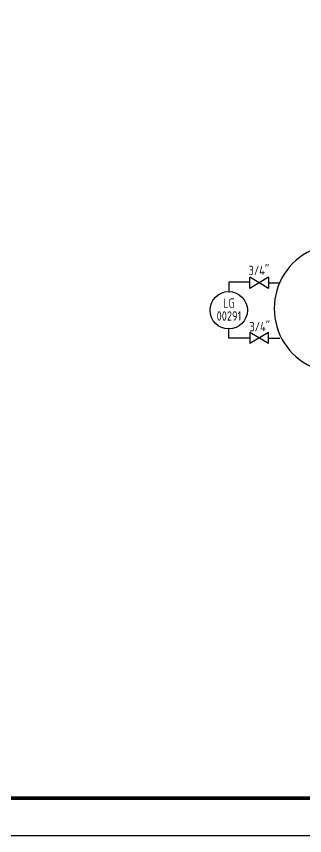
# Model space of a CAD drawing. Extents: x 24843 to 27502, y -10108 to -7552.
# Drawn here: x 27046.8 to 27123.8, y -9363.4 to -9144.2 of the extents above; entities that cross this region are included whole.
import ezdxf
from ezdxf.enums import TextEntityAlignment as Align

# ---------------------------------------------------------------- set-up
doc = ezdxf.new("R2010")
doc.units = 0
doc.linetypes.add('HIDDEN', pattern=[0.375, 0.25, -0.125])
doc.layers.get('0').update_dxf_attribs({"linetype": 'CONTINUOUS'})
doc.layers.add('INST', color=4, linetype='CONTINUOUS')
doc.layers.add('污油罐', color=7, linetype='CONTINUOUS')
doc.styles.add('YKCAD', font='isocpeur.ttf', dxfattribs={"width": 0.8, "height": 0.125})

# ---------------------------------------------------------------- blocks, each defined once
blk = doc.blocks.new('LC311')
for p, q in [((-2.5, 1.5), (2.5, -1.5)), ((-2.5, -1.5), (2.5, 1.5)), ((-2.5, 1.5), (-2.5, -1.5)), ((2.5, -1.5), (2.5, 1.5))]:
    blk.add_line(p, q)
blk.add_lwpolyline([(-2.5, 1.5), (-2.5, 1.5), (-2.5, 1.5), (-2.5, 1.5)], close=True)
blk = doc.blocks.new('A$C0E0676A3')
at = {"linetype": 'HIDDEN'}
blk.add_blockref('LC311', (2.5, 1.5), dxfattribs=at)
blk = doc.blocks.new('*U69')
for p, q in [((-0.399, 0.749), (-0.681, 0.749)), ((-0.681, 0.749), (-0.681, 0.749)), ((-0.681, 0.749), (-0.681, 0.625)), ((-0.148, 0.743), (0, 0.743)), ((-0.681, 0.002), (-0.681, 0.125)), ((-0.399, 0.002), (-0.681, 0.002)), ((-0.148, 0), (0, 0))]:
    blk.add_line(p, q)
blk.add_circle((-0.681, 0.375), 0.25)
at = {"xscale": -0.05000000000000004, "yscale": 0.05000000000000004, "zscale": 0.05000000000000004}
blk.add_blockref('A$C0E0676A3', (-0.148, 0.668), dxfattribs=at)
at = {"xscale": 0.05000000000000004, "yscale": 0.05000000000000004, "zscale": 0.05000000000000004, "rotation": 180}
blk.add_blockref('A$C0E0676A3', (-0.148, 0.08), dxfattribs=at)
at = {"style": 'YKCAD', "width": 0.8, "flags": 8}
for tag, p in [('IA105', (-0.278, 0.846)), ('IA100', (-0.678, 0.409)), ('IA106', (-0.267, 0.094))]:
    blk.add_attdef(tag, text='', height=0.125, dxfattribs=at).set_placement(p, align=Align.CENTER)
at = {"style": 'YKCAD', "width": 0.8}
blk.add_attdef('IA101', text='', height=0.125, dxfattribs=at).set_placement((-0.678, 0.237), align=Align.CENTER)
at = {"style": 'YKCAD', "width": 0.95}
for tag, p, flags in [('IA102', (-0.772, 0.073), 3), ('IA103', (-0.772, 0.01), 1), ('IA104', (-0.772, -0.052), 1)]:
    blk.add_attdef(tag, p, '', height=0.05, dxfattribs=dict(at, flags=flags))

msp = doc.modelspace()

# ---------------------------------------------------------------- linework, layer by layer
msp.add_lwpolyline([(26626.26, -9363.38), (27467.26, -9363.38), (27467.26, -8769.38), (26626.26, -8769.38)], close=True)
at = {"const_width": 1}
msp.add_lwpolyline([(26651.26, -9353.38), (27457.26, -9353.38), (27457.26, -8779.38), (26651.26, -8779.38)], close=True, dxfattribs=at)
at = {"layer": '污油罐', "color": 3}
msp.add_arc((27132.86, -9222.39), 17.18, 115.1933, 244.8067, dxfattribs=at)

# ---------------------------------------------------------------- block references
at = {"layer": 'INST'}
ref = msp.add_blockref('*U69', (27117.13, -9230.36), dxfattribs=dict(at, xscale=20, yscale=20, zscale=20))
ref.add_attrib('IA100', 'LG', dxfattribs={"layer": '0', "height": 2.5, "style": 'YKCAD', "width": 0.8}).set_placement((27103.57, -9222.19), align=Align.CENTER)
ref.add_attrib('IA101', '00291', dxfattribs={"layer": '0', "height": 2.5, "style": 'YKCAD', "width": 0.8}).set_placement((27103.57, -9225.63), align=Align.CENTER)
ref.add_attrib('IA106', '3/4"', dxfattribs={"layer": '0', "height": 2.5, "style": 'YKCAD', "width": 0.8}).set_placement((27111.79, -9228.49), align=Align.CENTER)
ref.add_attrib('IA105', '3/4"', dxfattribs={"layer": '0', "height": 2.5, "style": 'YKCAD', "width": 0.8}).set_placement((27111.57, -9213.45), align=Align.CENTER)

doc.saveas('drawing.dxf')
